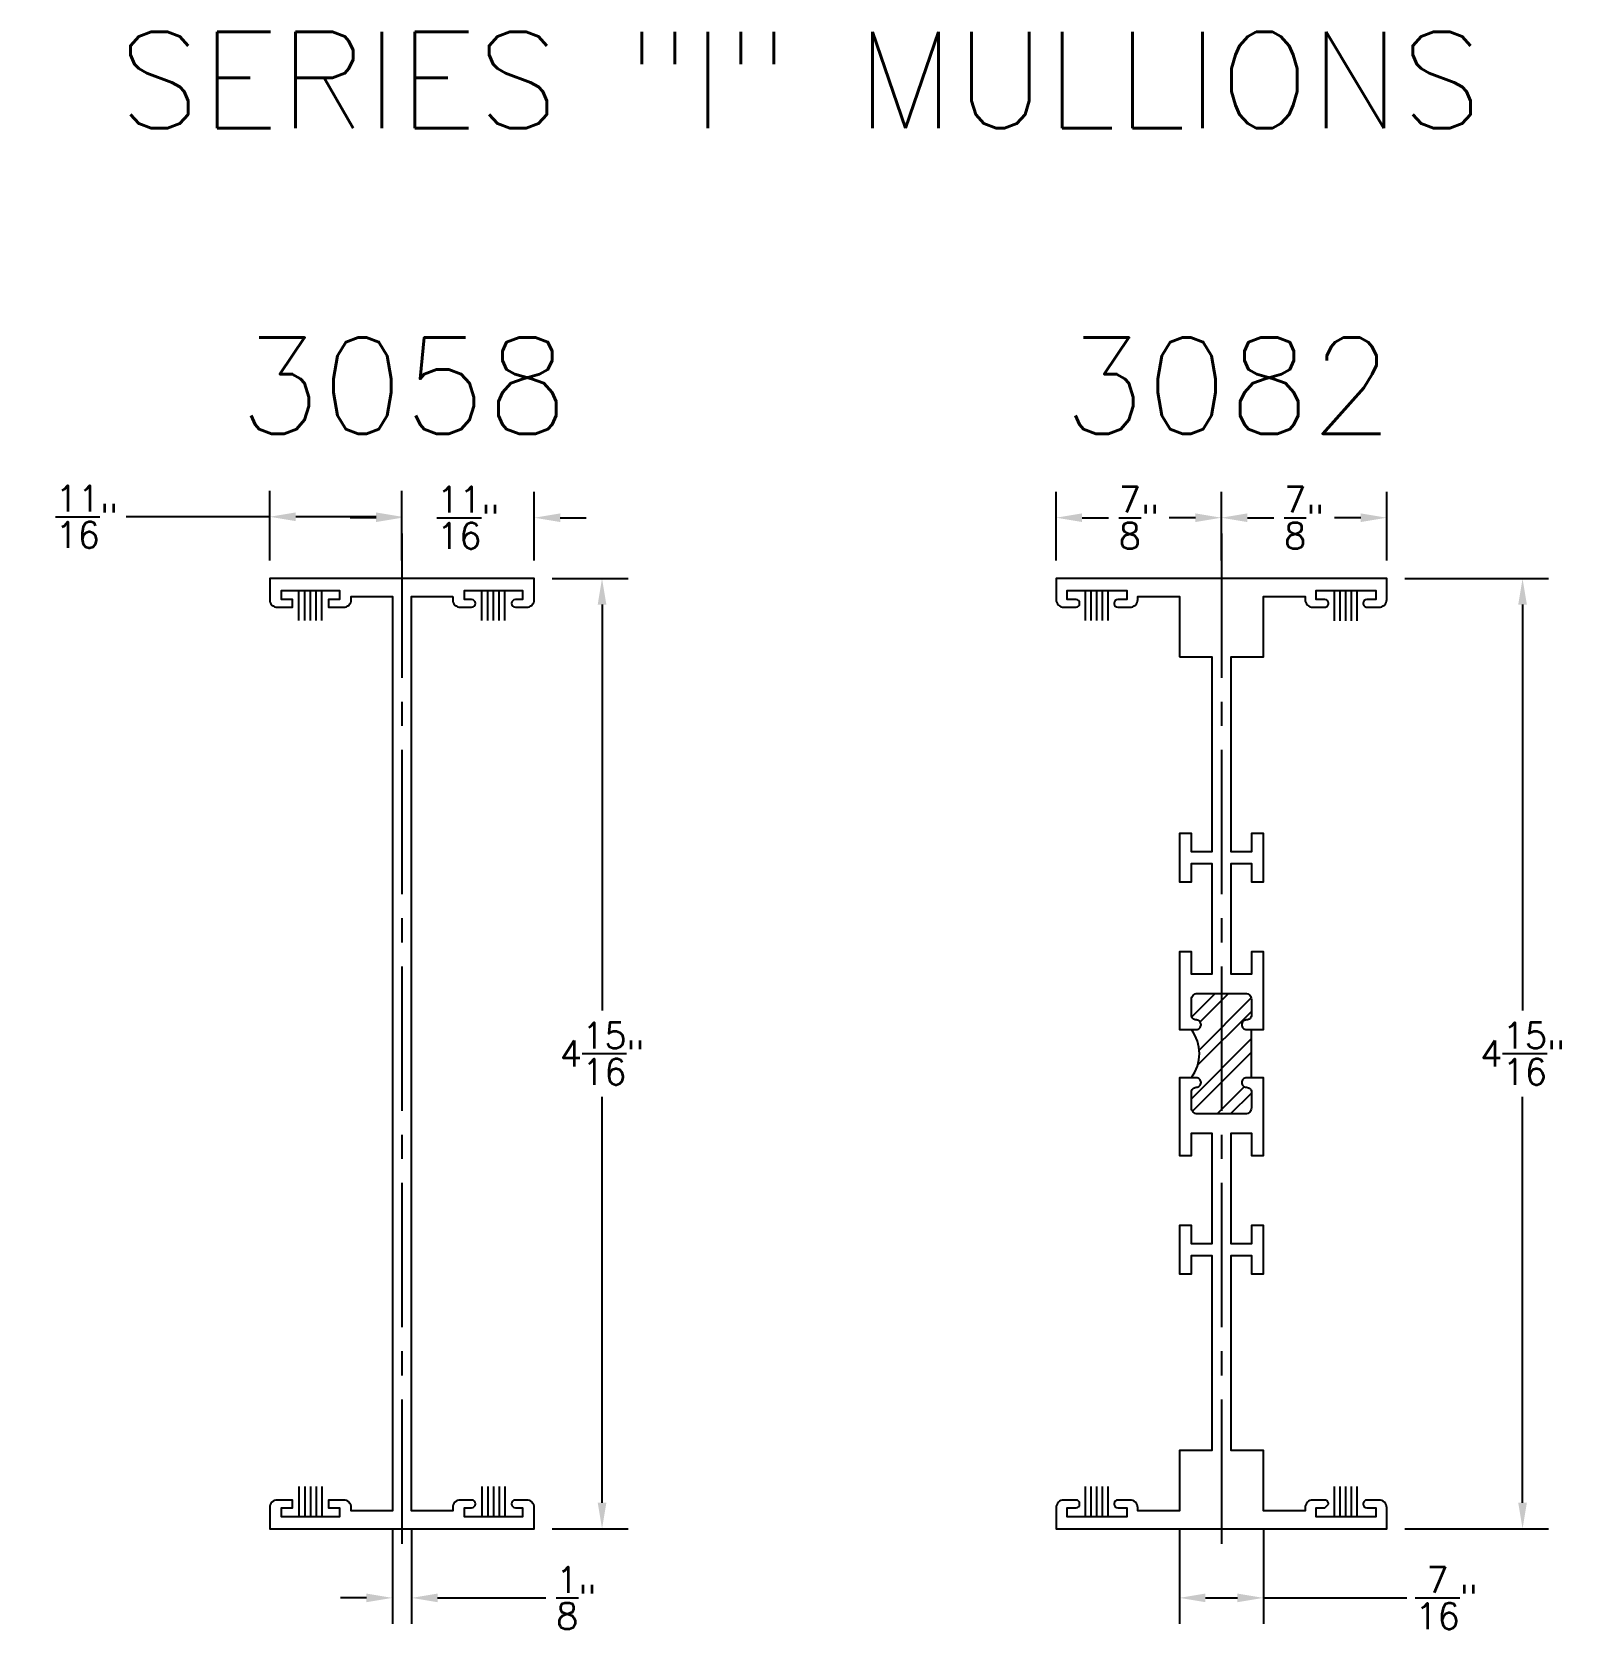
# Model space of a CAD drawing. Extents: x -75 to 127, y -92 to 53.
# Drawn here: x -38.71 to -30.63, y 36.87 to 45.17 of the extents above; entities that cross this region are included whole.
import ezdxf

# ---------------------------------------------------------------- set-up
doc = ezdxf.new("R2010")
doc.units = 0
doc.header["$MEASUREMENT"] = 0
doc.linetypes.add('CENTER2', pattern=[1.125, 0.75, -0.125, 0.125, -0.125])
doc.layers.get('0').update_dxf_attribs({"linetype": 'CONTINUOUS'})
doc.layers.get('Defpoints').update_dxf_attribs({"linetype": 'CONTINUOUS'})
for name, color, linetype in [('DIM', 7, 'CONTINUOUS'), ('FRAME', 1, 'CONTINUOUS'), ('SEAL', 7, 'CONTINUOUS')]:
    doc.layers.add(name, color=color, linetype=linetype)
doc.styles.get("Standard").update_dxf_attribs({"font": 'simplex.shx'})
doc.dimstyles.new('FULL SCALE', dxfattribs={"dimscale": 0.75, "dimtxt": 0.18, "dimasz": 0.18, "dimexe": 0.18, "dimexo": 0.125, "dimgap": 0.09, "dimtad": 0, "dimtih": 1, "dimtoh": 1, "dimdec": 4, "dimzin": 0, "dimdsep": 46, "dimlunit": 4, "dimtxsty": 'Standard', "dimcen": 0.09, "dimadec": 0, "dimazin": 0, "dimtfac": 1, "dimtdec": 4, "dimtofl": 0, "dimtmove": 0, "dimatfit": 3, "dimfxl": 0, "dimtolj": 1, "dimtzin": 0, "dimarcsym": 0})

# ---------------------------------------------------------------- blocks, each defined once
blk = doc.blocks.new('*D63')
at = {"layer": 'Defpoints', "color": 0}
for p in [(-31.6674, 42.6428), (-32.5264, 42.3265), (-31.6674, 42.3265)]:
    blk.add_point(p, dxfattribs=at)
at = {"layer": 'DIM', "color": 0, "lineweight": -2}
for p, q in [((-32.5264, 42.4202), (-32.5264, 42.7778)), ((-31.6674, 42.4202), (-31.6674, 42.7778)), ((-32.3914, 42.6428), (-32.2544, 42.6428)), ((-31.8024, 42.6428), (-31.9394, 42.6428))]:
    blk.add_line(p, q, dxfattribs=at)
at = {"layer": 'DIM', "color": 0}
for points in [[(-32.3914, 42.6653), (-32.3914, 42.6203), (-32.5264, 42.6428)], [(-31.8024, 42.6653), (-31.8024, 42.6203), (-31.6674, 42.6428)]]:
    blk.add_solid(points, dxfattribs=at)
at = {"layer": 'DIM', "color": 0, "insert": (-32.0969, 42.6428), "char_height": 0.135, "attachment_point": 5}
blk.add_mtext('\\A1;{\\H1.000000x;\\S7/8;}"', dxfattribs=at)
blk = doc.blocks.new('*D64')
at = {"layer": 'Defpoints', "color": 0}
for p in [(-33.3854, 42.6428), (-33.3854, 42.3265), (-32.5264, 42.3265)]:
    blk.add_point(p, dxfattribs=at)
at = {"layer": 'DIM', "color": 0, "lineweight": -2}
for p, q in [((-33.3854, 42.4202), (-33.3854, 42.7778)), ((-32.5264, 42.4202), (-32.5264, 42.7778)), ((-33.2504, 42.6428), (-33.1134, 42.6428)), ((-32.6614, 42.6428), (-32.7984, 42.6428))]:
    blk.add_line(p, q, dxfattribs=at)
at = {"layer": 'DIM', "color": 0}
for points in [[(-33.2504, 42.6653), (-33.2504, 42.6203), (-33.3854, 42.6428)], [(-32.6614, 42.6653), (-32.6614, 42.6203), (-32.5264, 42.6428)]]:
    blk.add_solid(points, dxfattribs=at)
at = {"layer": 'DIM', "color": 0, "insert": (-32.9559, 42.6428), "char_height": 0.135, "attachment_point": 5}
blk.add_mtext('\\A1;{\\H1.000000x;\\S7/8;}"', dxfattribs=at)
blk = doc.blocks.new('3082 THERMAL MULLION')
h = blk.add_hatch()
h.set_pattern_fill('ANSI32', color=256, scale=0.4, style=0)
h.set_pattern_definition([(45, (-18.90285, -1.32658), (-0.106066, 0.106066), []), (45, (-18.83214, -1.32658), (-0.106066, 0.106066), [])])
h.paths.add_polyline_path([(0.156, 2.5935), (0.131, 2.5935, -0.414214), (0.106, 2.6185), (0.106, 2.6195, -0.414214), (0.13, 2.6435), (0.131, 2.6435, 0.414214), (0.156, 2.6685), (0.156, 2.7505, 0.414214), (0.125, 2.7815), (-0.125, 2.7815, 0.414214), (-0.156, 2.7505), (-0.156, 2.6685, 0.414214), (-0.131, 2.6435), (-0.13, 2.6435, -0.414214), (-0.106, 2.6195), (-0.106, 2.6185, -0.414214), (-0.131, 2.5935), (-0.156, 2.5935, -0.330037), (-0.156, 2.3435), (-0.131, 2.3435, -0.414214), (-0.106, 2.3185), (-0.106, 2.3175, -0.414214), (-0.13, 2.2935), (-0.131, 2.2935, 0.414214), (-0.156, 2.2685), (-0.156, 2.1865, 0.414214), (-0.125, 2.1555), (0.125, 2.1555, 0.414214), (0.156, 2.1865), (0.156, 2.2685, 0.414214), (0.131, 2.2935), (0.13, 2.2935, -0.414214), (0.106, 2.3175), (0.106, 2.3185, -0.414214), (0.131, 2.3435), (0.156, 2.3435)])
blk.add_line((0.156, 2.3435), (0.156, 2.5935))
for points in [[(-0.218, 4.531), (-0.05, 4.531), (-0.05, 3.518), (-0.156, 3.518), (-0.156, 3.612), (-0.218, 3.612), (-0.218, 3.362), (-0.156, 3.362), (-0.156, 3.456), (-0.05, 3.456), (-0.05, 2.8815), (-0.156, 2.8815), (-0.156, 2.9975), (-0.218, 2.9975), (-0.218, 2.5935), (-0.131, 2.5935, 0.414214), (-0.106, 2.6185), (-0.106, 2.6195, 0.414214), (-0.13, 2.6435), (-0.131, 2.6435, -0.414214), (-0.156, 2.6685), (-0.156, 2.7505, -0.414214), (-0.125, 2.7815), (0.125, 2.7815, -0.414214), (0.156, 2.7505), (0.156, 2.6685, -0.414214), (0.131, 2.6435), (0.13, 2.6435, 0.414214), (0.106, 2.6195), (0.106, 2.6185, 0.414214), (0.131, 2.5935), (0.218, 2.5935), (0.218, 2.9975), (0.156, 2.9975), (0.156, 2.8815), (0.05, 2.8815), (0.05, 3.456), (0.156, 3.456), (0.156, 3.362), (0.218, 3.362), (0.218, 3.612), (0.156, 3.612), (0.156, 3.518), (0.05, 3.518), (0.05, 4.531), (0.218, 4.531), (0.218, 4.844), (0.435, 4.844), (0.435, 4.828, 0.414214), (0.475, 4.788), (0.537, 4.788, 0.414214), (0.557, 4.808), (0.557, 4.809, 0.414214), (0.538, 4.828), (0.492, 4.828), (0.492, 4.875), (0.802, 4.875), (0.802, 4.828), (0.755, 4.828, 0.414214), (0.737, 4.81), (0.737, 4.808, 0.414214), (0.757, 4.788), (0.819, 4.788, 0.414214), (0.859, 4.828), (0.859, 4.937), (-0.859, 4.937), (-0.859, 4.828, 0.414214), (-0.819, 4.788), (-0.755, 4.788, 0.414214), (-0.737, 4.806), (-0.737, 4.81, 0.414214), (-0.755, 4.828), (-0.802, 4.828), (-0.802, 4.875), (-0.492, 4.875), (-0.492, 4.828), (-0.539, 4.828, 0.414214), (-0.557, 4.81), (-0.557, 4.806, 0.414214), (-0.539, 4.788), (-0.475, 4.788, 0.414214), (-0.435, 4.828), (-0.435, 4.844), (-0.218, 4.844)], [(0.557, 0.128), (0.557, 0.129, 0.414214), (0.537, 0.149), (0.475, 0.149, 0.414214), (0.435, 0.109), (0.435, 0.093), (0.218, 0.093), (0.218, 0.406), (0.05, 0.406), (0.05, 1.419), (0.156, 1.419), (0.156, 1.325), (0.218, 1.325), (0.218, 1.575), (0.156, 1.575), (0.156, 1.481), (0.05, 1.481), (0.05, 2.0555), (0.156, 2.0555), (0.156, 1.9395), (0.218, 1.9395), (0.218, 2.3435), (0.131, 2.3435, 0.414214), (0.106, 2.3185), (0.106, 2.3175, 0.414214), (0.13, 2.2935), (0.131, 2.2935, -0.414214), (0.156, 2.2685), (0.156, 2.1865, -0.414214), (0.125, 2.1555), (-0.125, 2.1555, -0.414214), (-0.156, 2.1865), (-0.156, 2.2685, -0.414214), (-0.131, 2.2935), (-0.13, 2.2935, 0.414214), (-0.106, 2.3175), (-0.106, 2.3185, 0.414214), (-0.131, 2.3435), (-0.218, 2.3435), (-0.218, 1.9395), (-0.156, 1.9395), (-0.156, 2.0555), (-0.05, 2.0555), (-0.05, 1.481), (-0.156, 1.481), (-0.156, 1.575), (-0.218, 1.575), (-0.218, 1.325), (-0.156, 1.325), (-0.156, 1.419), (-0.05, 1.419), (-0.05, 0.406), (-0.218, 0.406), (-0.218, 0.093), (-0.435, 0.093), (-0.435, 0.109, 0.414214), (-0.475, 0.149), (-0.539, 0.149, 0.414214), (-0.557, 0.131), (-0.557, 0.127, 0.414214), (-0.539, 0.109), (-0.492, 0.109), (-0.492, 0.062), (-0.802, 0.062), (-0.802, 0.109), (-0.755, 0.109, 0.414214), (-0.737, 0.127), (-0.737, 0.131, 0.414214), (-0.755, 0.149), (-0.819, 0.149, 0.414214), (-0.859, 0.109), (-0.859, 0), (0.859, 0), (0.859, 0.109, 0.414214), (0.819, 0.149), (0.757, 0.149, 0.414214), (0.737, 0.129), (0.737, 0.127, 0.414214), (0.755, 0.109), (0.802, 0.109), (0.802, 0.062), (0.492, 0.062), (0.492, 0.109), (0.538, 0.109)]]:
    blk.add_lwpolyline(points, format="xyb", close=True)
blk.add_arc((-0.3247, 2.4685), 0.21, 323.47039, 36.52961)
blk = doc.blocks.new('*D65')
at = {"layer": 'Defpoints', "color": 0}
for p in [(-31.6674, 42.3265), (-31.6674, 37.3895), (-30.9614, 37.3895)]:
    blk.add_point(p, dxfattribs=at)
at = {"layer": 'DIM', "color": 0, "lineweight": -2}
for p, q in [((-31.5737, 42.3265), (-30.8264, 42.3265)), ((-30.9614, 42.1915), (-30.9614, 40.083)), ((-30.9614, 37.5245), (-30.9614, 39.633)), ((-31.5737, 37.3895), (-30.8264, 37.3895))]:
    blk.add_line(p, q, dxfattribs=at)
at = {"layer": 'DIM', "color": 0}
for points in [[(-30.9839, 42.1915), (-30.9389, 42.1915), (-30.9614, 42.3265)], [(-30.9839, 37.5245), (-30.9389, 37.5245), (-30.9614, 37.3895)]]:
    blk.add_solid(points, dxfattribs=at)
at = {"layer": 'DIM', "color": 0, "insert": (-30.9614, 39.858), "char_height": 0.135, "attachment_point": 5}
blk.add_mtext('\\A1;4{\\H1.000000x;\\S15/16;}"', dxfattribs=at)
blk = doc.blocks.new('*D66')
at = {"layer": 'Defpoints', "color": 0}
for p in [(-32.7444, 37.4825), (-32.3084, 37.4825), (-32.7444, 37.03)]:
    blk.add_point(p, dxfattribs=at)
at = {"layer": 'DIM', "color": 0, "lineweight": -2}
for p, q in [((-32.7444, 37.3887), (-32.7444, 36.895)), ((-32.3084, 37.3887), (-32.3084, 36.895)), ((-32.6094, 37.03), (-32.4434, 37.03)), ((-32.3084, 37.03), (-31.5627, 37.03))]:
    blk.add_line(p, q, dxfattribs=at)
at = {"layer": 'DIM', "color": 0}
for points in [[(-32.6094, 37.0525), (-32.6094, 37.0075), (-32.7444, 37.03)], [(-32.4434, 37.0525), (-32.4434, 37.0075), (-32.3084, 37.03)]]:
    blk.add_solid(points, dxfattribs=at)
at = {"layer": 'DIM', "color": 0, "insert": (-31.357, 37.03), "char_height": 0.135, "attachment_point": 5}
blk.add_mtext('\\A1;{\\H1.000000x;\\S7/16;}"', dxfattribs=at)
blk = doc.blocks.new('*D68')
at = {"layer": 'Defpoints', "color": 0}
for p in [(-37.4725, 42.6477), (-37.4725, 42.3265), (-36.785, 42.3265)]:
    blk.add_point(p, dxfattribs=at)
at = {"layer": 'DIM', "color": 0, "lineweight": -2}
for p, q in [((-37.4725, 42.4202), (-37.4725, 42.7827)), ((-36.785, 42.4202), (-36.785, 42.7827)), ((-37.4725, 42.6477), (-38.2182, 42.6477)), ((-36.92, 42.6477), (-37.3375, 42.6477))]:
    blk.add_line(p, q, dxfattribs=at)
at = {"layer": 'DIM', "color": 0}
for points in [[(-37.3375, 42.6702), (-37.3375, 42.6252), (-37.4725, 42.6477)], [(-36.92, 42.6702), (-36.92, 42.6252), (-36.785, 42.6477)]]:
    blk.add_solid(points, dxfattribs=at)
at = {"layer": 'DIM', "color": 0, "insert": (-38.4239, 42.6477), "char_height": 0.135, "attachment_point": 5}
blk.add_mtext('\\A1;{\\H1.000000x;\\S11/16;}"', dxfattribs=at)
blk = doc.blocks.new('*D67')
at = {"layer": 'Defpoints', "color": 0}
for p in [(-36.0975, 42.6428), (-36.785, 42.3265), (-36.0975, 42.3265)]:
    blk.add_point(p, dxfattribs=at)
at = {"layer": 'DIM', "color": 0, "lineweight": -2}
for p, q in [((-36.785, 42.4202), (-36.785, 42.7778)), ((-36.0975, 42.4202), (-36.0975, 42.7778)), ((-36.92, 42.6428), (-37.055, 42.6428)), ((-35.9625, 42.6428), (-35.8275, 42.6428))]:
    blk.add_line(p, q, dxfattribs=at)
at = {"layer": 'DIM', "color": 0}
for points in [[(-36.92, 42.6653), (-36.92, 42.6203), (-36.785, 42.6428)], [(-35.9625, 42.6653), (-35.9625, 42.6203), (-36.0975, 42.6428)]]:
    blk.add_solid(points, dxfattribs=at)
at = {"layer": 'DIM', "color": 0, "insert": (-36.4413, 42.6428), "char_height": 0.135, "attachment_point": 5}
blk.add_mtext('\\A1;{\\H1.000000x;\\S11/16;}"', dxfattribs=at)
blk = doc.blocks.new('*D69')
at = {"layer": 'Defpoints', "color": 0}
for p in [(-36.0975, 42.3265), (-36.0975, 37.3895), (-35.7453, 37.3895)]:
    blk.add_point(p, dxfattribs=at)
at = {"layer": 'DIM', "color": 0, "lineweight": -2}
for p, q in [((-36.0038, 42.3265), (-35.6103, 42.3265)), ((-35.7453, 42.1915), (-35.7453, 40.083)), ((-35.7453, 37.5245), (-35.7453, 39.633)), ((-36.0038, 37.3895), (-35.6103, 37.3895))]:
    blk.add_line(p, q, dxfattribs=at)
at = {"layer": 'DIM', "color": 0}
for points in [[(-35.7678, 42.1915), (-35.7228, 42.1915), (-35.7453, 42.3265)], [(-35.7678, 37.5245), (-35.7228, 37.5245), (-35.7453, 37.3895)]]:
    blk.add_solid(points, dxfattribs=at)
at = {"layer": 'DIM', "color": 0, "insert": (-35.7453, 39.858), "char_height": 0.135, "attachment_point": 5}
blk.add_mtext('\\A1;4{\\H1.000000x;\\S15/16;}"', dxfattribs=at)
blk = doc.blocks.new('*D70')
at = {"layer": 'Defpoints', "color": 0}
for p in [(-36.835, 37.4825), (-36.735, 37.4825), (-36.835, 37.03)]:
    blk.add_point(p, dxfattribs=at)
at = {"layer": 'DIM', "color": 0, "lineweight": -2}
for p, q in [((-36.835, 37.3887), (-36.835, 36.895)), ((-36.735, 37.3887), (-36.735, 36.895)), ((-36.97, 37.03), (-37.105, 37.03)), ((-36.6, 37.03), (-36.0375, 37.03))]:
    blk.add_line(p, q, dxfattribs=at)
at = {"layer": 'DIM', "color": 0}
for points in [[(-36.97, 37.0525), (-36.97, 37.0075), (-36.835, 37.03)], [(-36.6, 37.0525), (-36.6, 37.0075), (-36.735, 37.03)]]:
    blk.add_solid(points, dxfattribs=at)
at = {"layer": 'DIM', "color": 0, "insert": (-35.88, 37.03), "char_height": 0.135, "attachment_point": 5}
blk.add_mtext('\\A1;{\\H1.000000x;\\S1/8;}"', dxfattribs=at)

msp = doc.modelspace()

# ---------------------------------------------------------------- linework, layer by layer
at = {"color": 1}
msp.add_lwpolyline([(-36.52151, 42.23347), (-36.52151, 42.21747, 0.414214), (-36.48151, 42.17747), (-36.42351, 42.17747, 1), (-36.42351, 42.21747), (-36.45951, 42.21747), (-36.45951, 42.26447), (-36.15951, 42.26447), (-36.15951, 42.21747), (-36.19551, 42.21747, 1), (-36.19551, 42.17747), (-36.13751, 42.17747, 0.414214), (-36.09751, 42.21747), (-36.09751, 42.32647), (-37.47251, 42.32647), (-37.47251, 42.21747, 0.414214), (-37.43251, 42.17747), (-37.35451, 42.17747), (-37.35451, 42.21747), (-37.41051, 42.21747), (-37.41051, 42.26447), (-37.11051, 42.26447), (-37.11051, 42.21747), (-37.16651, 42.21747), (-37.16651, 42.17747), (-37.08851, 42.17747, 0.414214), (-37.04851, 42.21747), (-37.04851, 42.23347), (-36.83501, 42.23347), (-36.83501, 37.48247), (-37.04851, 37.48247), (-37.04851, 37.49847, 0.414214), (-37.08851, 37.53847), (-37.16651, 37.53847), (-37.16651, 37.49847), (-37.11051, 37.49847), (-37.11051, 37.45147), (-37.41051, 37.45147), (-37.41051, 37.49847), (-37.35451, 37.49847), (-37.35451, 37.53847), (-37.43251, 37.53847, 0.414214), (-37.47251, 37.49847), (-37.47251, 37.38947), (-36.09751, 37.38947), (-36.09751, 37.49847, 0.414214), (-36.13751, 37.53847), (-36.19551, 37.53847, 1), (-36.19551, 37.49847), (-36.15951, 37.49847), (-36.15951, 37.45147), (-36.45951, 37.45147), (-36.45951, 37.49847), (-36.42351, 37.49847, 1), (-36.42351, 37.53847), (-36.48151, 37.53847, 0.414214), (-36.52151, 37.49847), (-36.52151, 37.48247), (-36.73501, 37.48247), (-36.73501, 42.23347)], format="xyb", close=True, dxfattribs=at)
at = {"layer": 'DIM', "linetype": 'CENTER2'}
for p, q in [((-36.78501, 42.56121), (-36.78501, 37.2469)), ((-32.52643, 42.56121), (-32.52643, 37.2469))]:
    msp.add_line(p, q, dxfattribs=at)
at = {"layer": 'SEAL'}
for p, q in [((-37.32059, 42.10797), (-37.32059, 42.26447)), ((-37.29017, 42.10797), (-37.29017, 42.26447)), ((-37.26051, 42.10797), (-37.26051, 42.26447)), ((-37.23117, 42.10797), (-37.23117, 42.26447)), ((-37.20167, 42.10797), (-37.20167, 42.26447)), ((-36.36959, 42.10797), (-36.36959, 42.26447)), ((-36.33917, 42.10797), (-36.33917, 42.26447)), ((-36.30951, 42.10797), (-36.30951, 42.26447)), ((-36.28017, 42.10797), (-36.28017, 42.26447)), ((-36.25067, 42.10797), (-36.25067, 42.26447)), ((-33.2335, 42.10797), (-33.2335, 42.26447)), ((-33.20308, 42.10797), (-33.20308, 42.26447)), ((-33.17343, 42.10797), (-33.17343, 42.26447)), ((-33.14408, 42.10797), (-33.14408, 42.26447)), ((-33.11458, 42.10797), (-33.11458, 42.26447)), ((-31.9395, 42.10771), (-31.9395, 42.26447)), ((-31.90908, 42.10771), (-31.90908, 42.26447)), ((-31.87943, 42.10771), (-31.87943, 42.26447)), ((-31.85008, 42.10771), (-31.85008, 42.26447)), ((-31.82058, 42.10771), (-31.82058, 42.26421)), ((-37.32059, 37.60797), (-37.32059, 37.45147)), ((-37.29017, 37.60797), (-37.29017, 37.45147)), ((-37.26051, 37.60797), (-37.26051, 37.45147)), ((-37.23117, 37.60797), (-37.23117, 37.45147)), ((-37.20167, 37.60797), (-37.20167, 37.45147)), ((-36.36959, 37.60797), (-36.36959, 37.45147)), ((-36.33917, 37.60797), (-36.33917, 37.45147)), ((-36.30951, 37.60797), (-36.30951, 37.45147)), ((-36.28017, 37.60797), (-36.28017, 37.45147)), ((-36.25067, 37.60797), (-36.25067, 37.45147)), ((-33.2335, 37.45147), (-33.2335, 37.60797)), ((-33.20308, 37.45147), (-33.20308, 37.60797)), ((-33.17343, 37.45147), (-33.17343, 37.60797)), ((-33.14408, 37.45147), (-33.14408, 37.60797)), ((-33.11458, 37.45147), (-33.11458, 37.60797)), ((-31.9395, 37.45147), (-31.9395, 37.60797)), ((-31.90908, 37.45147), (-31.90908, 37.60797)), ((-31.87943, 37.45147), (-31.87943, 37.60797)), ((-31.85008, 37.45147), (-31.85008, 37.60797)), ((-31.82058, 37.45147), (-31.82058, 37.60797))]:
    msp.add_line(p, q, dxfattribs=at)

# ---------------------------------------------------------------- block references
at = {"layer": 'FRAME'}
msp.add_blockref('3082 THERMAL MULLION', (-32.52643, 37.38947), dxfattribs=at)

# ---------------------------------------------------------------- texts
at = {"layer": 'DIM', "char_height": 0.5}
for s, insert, width, attachment_point in [('SERIES "I" MULLIONS', (-34.71406, 44.91698), 7.0262284, 5), ('3058', (-37.63387, 43.57918), 1.9198032, 1), ('3082', (-33.3497, 43.57918), 1.9198032, 1)]:
    msp.add_mtext(s, dxfattribs=dict(at, insert=insert, width=width, attachment_point=attachment_point))

# ---------------------------------------------------------------- dimensions: what is measured, and where the dimension line sits
at = {"layer": 'DIM'}
for base, p1, p2, picture, middle in [((-37.47251, 42.64769), (-36.78501, 42.32647), (-37.47251, 42.32647), '*D68', (-38.42394, 42.64769)), ((-36.83501, 37.02998), (-36.73501, 37.48247), (-36.83501, 37.48247), '*D70', (-35.88001, 37.02998)), ((-32.74443, 37.02998), (-32.30843, 37.48247), (-32.74443, 37.48247), '*D66', (-31.357, 37.02998))]:
    dim = msp.add_linear_dim(base=base, p1=p1, p2=p2, dimstyle='FULL SCALE', dxfattribs=at)
    dim.commit()
    dim.dimension.update_dxf_attribs({"geometry": picture, "text_midpoint": middle, "dimtype": 160})
for base, p1, p2, picture, middle in [((-36.09751, 42.64283), (-36.78501, 42.32647), (-36.09751, 42.32647), '*D67', (-36.44126, 42.64283)), ((-33.38543, 42.64283), (-32.52643, 42.32647), (-33.38543, 42.32647), '*D64', (-32.95593, 42.64283)), ((-31.66743, 42.64283), (-32.52643, 42.32647), (-31.66743, 42.32647), '*D63', (-32.09693, 42.64283))]:
    dim = msp.add_linear_dim(base=base, p1=p1, p2=p2, dimstyle='FULL SCALE', dxfattribs=at)
    dim.commit()
    dim.dimension.update_dxf_attribs({"geometry": picture, "text_midpoint": middle})
for base, p1, p2, picture, middle in [((-35.74534, 37.38947), (-36.09751, 42.32647), (-36.09751, 37.38947), '*D69', (-35.74534, 39.85797)), ((-30.96144, 37.38947), (-31.66743, 42.32647), (-31.66743, 37.38947), '*D65', (-30.96144, 39.85797))]:
    dim = msp.add_linear_dim(base=base, p1=p1, p2=p2, angle=90, dimstyle='FULL SCALE', dxfattribs=at)
    dim.commit()
    dim.dimension.update_dxf_attribs({"geometry": picture, "text_midpoint": middle})

doc.saveas('drawing.dxf')
